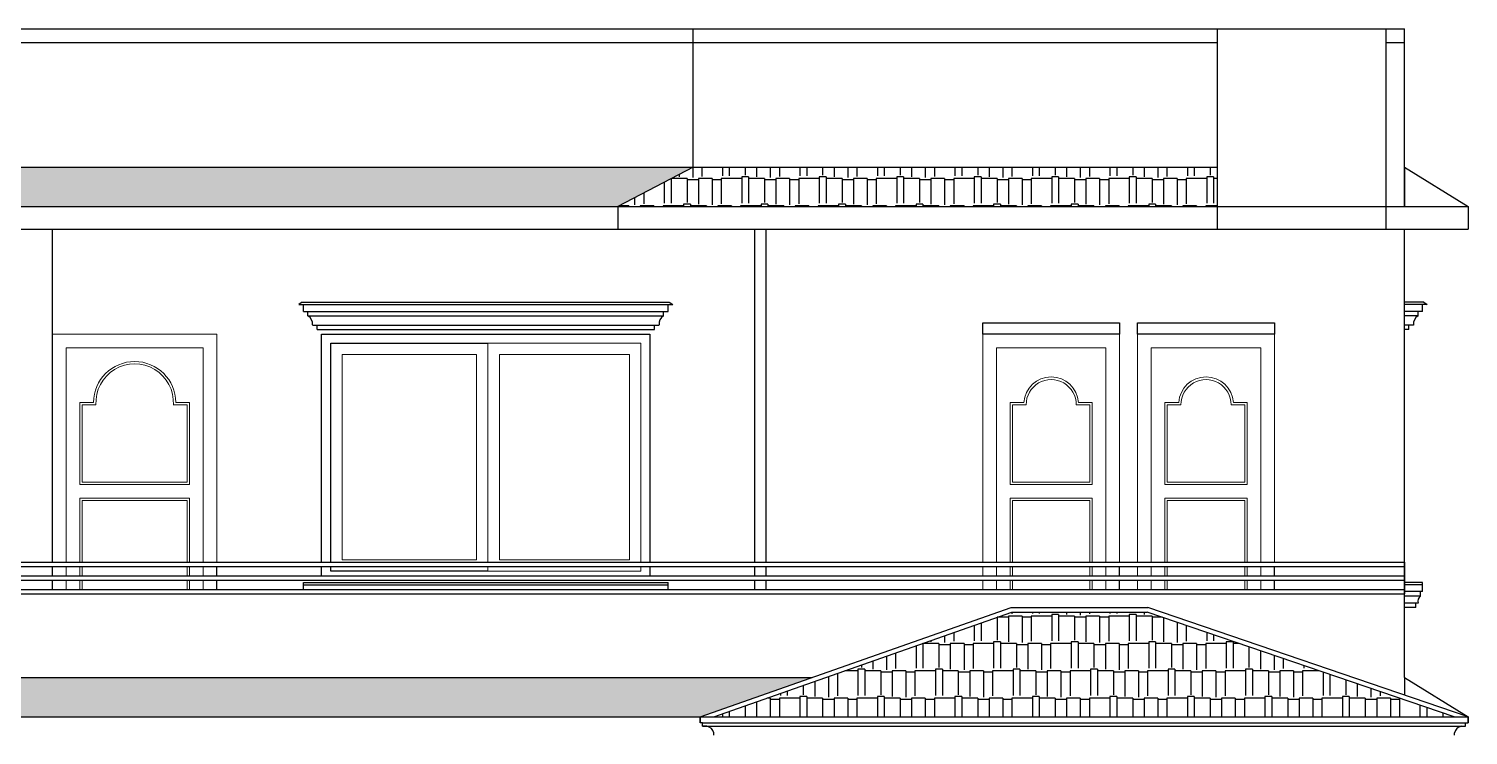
# Model space of a CAD drawing. Header units: inches. Extents: x 1397 to 20304, y -27267 to -746.
# Drawn here: x 14632.5 to 14948.1, y -23656.8 to -23501.8 of the extents above; entities that cross this region are included whole.
import ezdxf

# ---------------------------------------------------------------- set-up
doc = ezdxf.new("R2010")
doc.units = ezdxf.units.IN
doc.header["$LTSCALE"] = 17
doc.header["$MEASUREMENT"] = 0
for name, color, linetype, lineweight in [('25 BOT BAR', 12, 'Continuous', 25), ('DOOR ELEVATION', 21, 'Continuous', 15), ('ELEVATION', 7, 'Continuous', 25), ('WINDOW FRAME', 161, 'Continuous', 20)]:
    doc.layers.add(name, color=color, linetype=linetype, lineweight=lineweight)
pattern_1 = [(180, (-538.952, -2672.648), (-12.75, -6), [3, -2.5, 3.5, -1.5, 4.5, -2]), (180, (-541.952, -2672.898), (-12.75, -6), [2.5, -9.5, 2, -3]), (180, (-547.952, -2672.273), (-12.75, -6), [1.5, -15.5]), (270, (-538.952, -2672.6483), (4.25, -6), [5.75, -18.25]), (270, (-541.952, -2672.6483), (4.25, -6), [5.625, -18.375]), (270, (-544.452, -2672.6483), (4.25, -6), [5.25, -18.75]), (270, (-547.952, -2672.2733), (4.25, -6), [5.75, -18.25]), (270, (-549.452, -2672.2733), (4.25, -6), [5.75, -18.25]), (270, (-553.952, -2672.6483), (4.25, -6), [5.5, -18.5])]

msp = doc.modelspace()

# ---------------------------------------------------------------- hatches: boundary and pattern name
at = {"layer": '25 BOT BAR'}
h = msp.add_hatch(dxfattribs=at)
h.set_pattern_fill('AR-RSHKE', color=8, scale=0.5, angle=180)
h.set_pattern_definition(pattern_1)
h.paths.add_polyline_path([(14761.67, -23540.76), (14778.17, -23532.13), (14473.67, -23532.13), (14461.67, -23540.76)])
h = msp.add_hatch(dxfattribs=at)
h.set_pattern_fill('AR-RSHKE', color=8, scale=0.5, angle=180)
h.set_pattern_definition(pattern_1)
h.paths.add_polyline_path([(14893.13, -23540.76), (14893.13, -23532.13), (14778.17, -23532.13), (14761.67, -23540.76)])
h = msp.add_hatch(dxfattribs=at)
h.set_pattern_fill('AR-RSHKE', color=8, scale=0.5, angle=180)
h.set_pattern_definition(pattern_1)
h.paths.add_polyline_path([(14945.04, -23652.76), (14877.73, -23629.76), (14848.07, -23629.76), (14782.68, -23652.76)])
h = msp.add_hatch(dxfattribs=at)
h.set_pattern_fill('AR-RSHKE', color=8, scale=0.5, angle=180)
h.set_pattern_definition(pattern_1)
h.paths.add_polyline_path([(14779.67, -23652.76), (14804.19, -23644.13), (14473.67, -23644.13), (14457.67, -23652.76)])

# ---------------------------------------------------------------- linework, layer by layer
for p, q in [((14473.67, -23501.76), (14930.13, -23501.76)), ((14778.17, -23532.13), (14778.17, -23501.76)), ((14893.13, -23545.76), (14893.13, -23501.76)), ((14930.13, -23501.76), (14934.13, -23501.76)), ((14930.13, -23545.76), (14930.13, -23501.76)), ((14934.13, -23540.76), (14934.13, -23501.76)), ((14473.67, -23504.76), (14893.13, -23504.76)), ((14930.13, -23504.76), (14934.13, -23504.76)), ((14473.67, -23532.13), (14893.13, -23532.13)), ((14778.17, -23532.13), (14761.67, -23540.76)), ((14934.13, -23532.13), (14934.13, -23540.76)), ((14934.13, -23532.13), (14948.13, -23540.76)), ((14461.67, -23540.76), (14948.13, -23540.76)), ((14761.67, -23540.76), (14761.67, -23545.76)), ((14948.13, -23540.76), (14948.13, -23545.76)), ((14461.67, -23545.76), (14948.13, -23545.76)), ((14637.67, -23618.76), (14637.67, -23545.76)), ((14791.67, -23618.76), (14791.67, -23545.76)), ((14794.17, -23618.76), (14794.17, -23545.76)), ((14934.13, -23644.13), (14934.13, -23545.76)), ((14692.42, -23561.76), (14691.67, -23562.26)), ((14692.42, -23561.76), (14772.92, -23561.76)), ((14772.92, -23561.76), (14773.67, -23562.26)), ((14938.38, -23561.76), (14934.13, -23561.76)), ((14938.38, -23561.76), (14939.13, -23562.26)), ((14691.67, -23562.26), (14773.67, -23562.26)), ((14692.67, -23563.76), (14692.67, -23562.26)), ((14692.67, -23563.76), (14772.67, -23563.76)), ((14693.67, -23564.76), (14693.67, -23563.76)), ((14693.67, -23564.76), (14771.67, -23564.76)), ((14771.67, -23564.76), (14771.67, -23563.76)), ((14772.67, -23563.76), (14772.67, -23562.26)), ((14939.13, -23562.26), (14934.13, -23562.26)), ((14938.13, -23563.76), (14934.13, -23563.76)), ((14937.13, -23564.76), (14934.13, -23564.76)), ((14937.13, -23564.76), (14937.13, -23563.76)), ((14938.13, -23563.76), (14938.13, -23562.26)), ((14694.67, -23566.76), (14770.67, -23566.76)), ((14695.67, -23567.76), (14695.67, -23566.76)), ((14695.67, -23567.76), (14769.67, -23567.76)), ((14769.67, -23567.76), (14769.67, -23566.76)), ((14936.13, -23566.76), (14934.13, -23566.76)), ((14935.13, -23567.76), (14934.13, -23567.76)), ((14935.13, -23567.76), (14935.13, -23566.76)), ((14444.67, -23618.76), (14934.13, -23618.76)), ((14934.13, -23618.76), (14934.13, -23625.76)), ((14444.67, -23619.76), (14934.13, -23619.76)), ((14444.67, -23621.76), (14934.13, -23621.76)), ((14637.67, -23621.76), (14637.67, -23619.76)), ((14673.67, -23621.76), (14673.67, -23619.76)), ((14791.67, -23621.76), (14791.67, -23619.76)), ((14794.17, -23621.76), (14794.17, -23619.76)), ((14871.67, -23621.76), (14871.67, -23619.76)), ((14905.63, -23621.76), (14905.63, -23619.76)), ((14444.67, -23622.76), (14934.13, -23622.76)), ((14444.67, -23624.76), (14934.13, -23624.76)), ((14637.67, -23624.76), (14637.67, -23622.76)), ((14673.67, -23624.76), (14673.67, -23622.76)), ((14692.67, -23623.26), (14772.67, -23623.26)), ((14692.67, -23624.76), (14692.67, -23623.26)), ((14692.67, -23623.76), (14772.67, -23623.76)), ((14772.67, -23624.76), (14772.67, -23623.26)), ((14791.67, -23624.76), (14791.67, -23622.76)), ((14794.17, -23624.76), (14794.17, -23622.76)), ((14871.67, -23624.76), (14871.67, -23622.76)), ((14905.63, -23624.76), (14905.63, -23622.76)), ((14938.13, -23623.26), (14934.13, -23623.26)), ((14938.13, -23623.76), (14934.13, -23623.76)), ((14938.13, -23625.26), (14934.13, -23625.26)), ((14937.63, -23626.26), (14937.63, -23625.26)), ((14938.13, -23623.76), (14938.13, -23623.26)), ((14938.13, -23625.26), (14938.13, -23623.76)), ((14444.67, -23625.76), (14934.13, -23625.76)), ((14937.63, -23626.26), (14934.13, -23626.26)), ((14937.13, -23627.76), (14934.13, -23627.76)), ((14936.63, -23628.76), (14936.63, -23627.76)), ((14779.67, -23652.76), (14847.9, -23628.76)), ((14782.68, -23652.76), (14848.07, -23629.76)), ((14847.9, -23628.76), (14877.9, -23628.76)), ((14848.07, -23629.76), (14877.73, -23629.76)), ((14945.04, -23652.76), (14877.73, -23629.76)), ((14948.13, -23652.76), (14877.9, -23628.76)), ((14936.63, -23628.76), (14934.13, -23628.76)), ((14444.67, -23644.13), (14804.19, -23644.13)), ((14934.13, -23644.13), (14948.13, -23652.76)), ((14934.13, -23644.13), (14934.13, -23647.98)), ((14428.67, -23652.76), (14779.67, -23652.76)), ((14779.67, -23652.76), (14948.13, -23652.76)), ((14779.67, -23654.01), (14779.67, -23652.76)), ((14779.67, -23652.76), (14779.67, -23654.01)), ((14948.13, -23654.01), (14948.13, -23652.76)), ((14948.13, -23652.76), (14948.13, -23654.01)), ((14780.23, -23654.01), (14779.67, -23654.01)), ((14780.23, -23654.76), (14780.23, -23654.01)), ((14780.23, -23654.01), (14947.57, -23654.01)), ((14781.17, -23654.76), (14780.23, -23654.76)), ((14780.23, -23654.76), (14947.57, -23654.76)), ((14782.67, -23656.76), (14782.67, -23656.26)), ((14945.13, -23656.76), (14945.13, -23656.26)), ((14946.63, -23654.76), (14947.57, -23654.76)), ((14947.57, -23654.76), (14947.57, -23654.01)), ((14947.57, -23654.01), (14948.13, -23654.01))]:
    msp.add_line(p, q, dxfattribs=at)
for points in [[(14841.67, -23566.26), (14871.67, -23566.26), (14871.67, -23568.76), (14841.67, -23568.76)], [(14875.63, -23566.26), (14905.63, -23566.26), (14905.63, -23568.76), (14875.63, -23568.76)]]:
    msp.add_lwpolyline(points, close=True, dxfattribs=at)
for points in [[(14698.67, -23618.76), (14698.67, -23570.76), (14733.15, -23570.76)], [(14733.15, -23620.76), (14698.67, -23620.76), (14698.67, -23619.76)]]:
    msp.add_lwpolyline(points, dxfattribs=at)
for centre, radius, start, end in [((14692.75, -23566.46), 1.93, 351.2663, 61.8638), ((14772.58, -23566.46), 1.93, 118.1362, 188.7337), ((14938.04, -23566.47), 1.93, 118.1362, 188.7337), ((14938.57, -23627.41), 1.48, 129.3404, 193.7898), ((14780.77, -23656.66), 1.94, 11.7956, 78.2041), ((14947.03, -23656.66), 1.94, 101.7959, 168.2044)]:
    msp.add_arc(centre, radius, start, end, dxfattribs=at)
at = {"layer": 'DOOR ELEVATION'}
for p, q in [((14637.67, -23568.76), (14637.67, -23618.76)), ((14637.67, -23568.76), (14673.67, -23568.76)), ((14673.67, -23568.76), (14673.67, -23618.76)), ((14841.67, -23568.76), (14841.67, -23618.76)), ((14841.67, -23568.76), (14871.67, -23568.76)), ((14871.67, -23568.76), (14871.67, -23618.76)), ((14875.63, -23568.76), (14875.63, -23618.76)), ((14875.63, -23568.76), (14905.63, -23568.76)), ((14905.63, -23568.76), (14905.63, -23618.76)), ((14640.67, -23571.76), (14640.67, -23618.76)), ((14640.67, -23571.76), (14670.67, -23571.76)), ((14670.67, -23571.76), (14670.67, -23618.76)), ((14844.67, -23571.76), (14844.67, -23618.76)), ((14844.67, -23571.76), (14868.67, -23571.76)), ((14868.67, -23571.76), (14868.67, -23618.76)), ((14878.63, -23571.76), (14878.63, -23618.76)), ((14878.63, -23571.76), (14902.63, -23571.76)), ((14902.63, -23571.76), (14902.63, -23618.76)), ((14643.67, -23601.76), (14643.67, -23583.76)), ((14643.67, -23583.76), (14646.67, -23583.76)), ((14644.17, -23601.26), (14644.17, -23584.26)), ((14644.17, -23584.26), (14647.18, -23584.26)), ((14664.15, -23584.26), (14667.17, -23584.26)), ((14664.67, -23583.76), (14667.67, -23583.76)), ((14667.17, -23584.26), (14667.17, -23601.26)), ((14667.67, -23583.76), (14667.67, -23601.76)), ((14847.67, -23601.76), (14847.67, -23583.76)), ((14847.67, -23583.76), (14850.67, -23583.76)), ((14848.17, -23601.26), (14848.17, -23584.26)), ((14848.17, -23584.26), (14851.18, -23584.26)), ((14862.15, -23584.26), (14865.17, -23584.26)), ((14862.67, -23583.76), (14865.67, -23583.76)), ((14865.17, -23584.26), (14865.17, -23601.26)), ((14865.67, -23583.76), (14865.67, -23601.76)), ((14881.63, -23601.76), (14881.63, -23583.76)), ((14881.63, -23583.76), (14884.63, -23583.76)), ((14882.13, -23601.26), (14882.13, -23584.26)), ((14882.13, -23584.26), (14885.14, -23584.26)), ((14896.11, -23584.26), (14899.13, -23584.26)), ((14896.63, -23583.76), (14899.63, -23583.76)), ((14899.13, -23584.26), (14899.13, -23601.26)), ((14899.63, -23583.76), (14899.63, -23601.76)), ((14667.67, -23601.76), (14643.67, -23601.76)), ((14667.17, -23601.26), (14644.17, -23601.26)), ((14865.67, -23601.76), (14847.67, -23601.76)), ((14865.17, -23601.26), (14848.17, -23601.26)), ((14899.63, -23601.76), (14881.63, -23601.76)), ((14899.13, -23601.26), (14882.13, -23601.26)), ((14667.67, -23604.76), (14643.67, -23604.76)), ((14643.67, -23618.76), (14643.67, -23604.76)), ((14667.17, -23605.26), (14644.17, -23605.26)), ((14644.17, -23618.76), (14644.17, -23605.26)), ((14667.17, -23605.26), (14667.17, -23618.76)), ((14667.67, -23604.76), (14667.67, -23618.76)), ((14865.67, -23604.76), (14847.67, -23604.76)), ((14847.67, -23618.76), (14847.67, -23604.76)), ((14865.17, -23605.26), (14848.17, -23605.26)), ((14848.17, -23618.76), (14848.17, -23605.26)), ((14865.17, -23605.26), (14865.17, -23618.76)), ((14865.67, -23604.76), (14865.67, -23618.76)), ((14899.63, -23604.76), (14881.63, -23604.76)), ((14881.63, -23618.76), (14881.63, -23604.76)), ((14899.13, -23605.26), (14882.13, -23605.26)), ((14882.13, -23618.76), (14882.13, -23605.26)), ((14899.13, -23605.26), (14899.13, -23618.76)), ((14899.63, -23604.76), (14899.63, -23618.76)), ((14667.17, -23618.76), (14644.17, -23618.76)), ((14865.17, -23618.76), (14848.17, -23618.76)), ((14899.13, -23618.76), (14882.13, -23618.76)), ((14637.67, -23619.76), (14637.67, -23621.76)), ((14640.67, -23619.76), (14640.67, -23621.76)), ((14643.67, -23621.76), (14643.67, -23619.76)), ((14644.17, -23621.76), (14644.17, -23619.76)), ((14667.17, -23619.76), (14667.17, -23621.76)), ((14667.67, -23619.76), (14667.67, -23621.76)), ((14670.67, -23619.76), (14670.67, -23621.76)), ((14673.67, -23619.76), (14673.67, -23621.76)), ((14841.67, -23619.76), (14841.67, -23621.76)), ((14844.67, -23619.76), (14844.67, -23621.76)), ((14847.67, -23621.76), (14847.67, -23619.76)), ((14848.17, -23621.76), (14848.17, -23619.76)), ((14865.17, -23619.76), (14865.17, -23621.76)), ((14865.67, -23619.76), (14865.67, -23621.76)), ((14868.67, -23619.76), (14868.67, -23621.76)), ((14871.67, -23619.76), (14871.67, -23621.76)), ((14875.63, -23619.76), (14875.63, -23621.76)), ((14878.63, -23619.76), (14878.63, -23621.76)), ((14881.63, -23621.76), (14881.63, -23619.76)), ((14882.13, -23621.76), (14882.13, -23619.76)), ((14899.13, -23619.76), (14899.13, -23621.76)), ((14899.63, -23619.76), (14899.63, -23621.76)), ((14902.63, -23619.76), (14902.63, -23621.76)), ((14905.63, -23619.76), (14905.63, -23621.76)), ((14637.67, -23622.76), (14637.67, -23624.76)), ((14640.67, -23622.76), (14640.67, -23624.76)), ((14643.67, -23624.76), (14643.67, -23622.76)), ((14644.17, -23624.76), (14644.17, -23622.76)), ((14667.17, -23622.76), (14667.17, -23624.76)), ((14667.67, -23622.76), (14667.67, -23624.76)), ((14670.67, -23622.76), (14670.67, -23624.76)), ((14673.67, -23622.76), (14673.67, -23624.76)), ((14841.67, -23622.76), (14841.67, -23624.76)), ((14844.67, -23622.76), (14844.67, -23624.76)), ((14847.67, -23624.76), (14847.67, -23622.76)), ((14848.17, -23624.76), (14848.17, -23622.76)), ((14865.17, -23622.76), (14865.17, -23624.76)), ((14865.67, -23622.76), (14865.67, -23624.76)), ((14868.67, -23622.76), (14868.67, -23624.76)), ((14871.67, -23622.76), (14871.67, -23624.76)), ((14875.63, -23622.76), (14875.63, -23624.76)), ((14878.63, -23622.76), (14878.63, -23624.76)), ((14881.63, -23624.76), (14881.63, -23622.76)), ((14882.13, -23624.76), (14882.13, -23622.76)), ((14899.13, -23622.76), (14899.13, -23624.76)), ((14899.63, -23622.76), (14899.63, -23624.76)), ((14902.63, -23622.76), (14902.63, -23624.76)), ((14905.63, -23622.76), (14905.63, -23624.76))]:
    msp.add_line(p, q, dxfattribs=at)
for centre, radius, start, end in [((14655.67, -23583.76), 9, 360, 180), ((14655.67, -23583.76), 8.5, 356.6277, 183.3723), ((14856.67, -23584.16), 6.01, 3.8275, 176.1725), ((14856.67, -23584.22), 5.49, 359.65, 180.35), ((14890.63, -23584.16), 6.01, 3.8275, 176.1725), ((14890.63, -23584.22), 5.49, 359.65, 180.35)]:
    msp.add_arc(centre, radius, start, end, dxfattribs=at)
at = {"layer": 'ELEVATION', "linetype": 'Continuous'}
for points in [[(14696.67, -23582.76), (14696.67, -23568.76), (14768.67, -23568.76), (14768.67, -23618.76)], [(14696.67, -23618.76), (14696.67, -23582.76)], [(14696.67, -23621.76), (14696.67, -23619.76)], [(14768.67, -23619.76), (14768.67, -23621.76)]]:
    msp.add_lwpolyline(points, dxfattribs=at)
at = {"layer": 'WINDOW FRAME'}
for p, q in [((14733.15, -23570.76), (14733.15, -23618.76)), ((14733.15, -23618.76), (14733.15, -23570.76)), ((14733.15, -23619.76), (14733.15, -23620.76)), ((14733.15, -23620.76), (14733.15, -23619.76))]:
    msp.add_line(p, q, dxfattribs=at)
for points in [[(14733.15, -23618.76), (14733.15, -23570.76), (14698.67, -23570.76), (14698.67, -23618.76)], [(14733.15, -23570.76), (14766.67, -23570.76), (14766.67, -23618.76)], [(14698.67, -23619.76), (14698.67, -23620.76), (14733.15, -23620.76), (14733.15, -23619.76)], [(14766.67, -23619.76), (14766.67, -23620.76), (14733.15, -23620.76)]]:
    msp.add_lwpolyline(points, dxfattribs=at)
for points in [[(14730.65, -23573.26), (14701.17, -23573.26), (14701.17, -23618.26), (14730.65, -23618.26)], [(14735.65, -23573.26), (14764.17, -23573.26), (14764.17, -23618.26), (14735.65, -23618.26)]]:
    msp.add_lwpolyline(points, close=True, dxfattribs=at)

doc.saveas('drawing.dxf')
